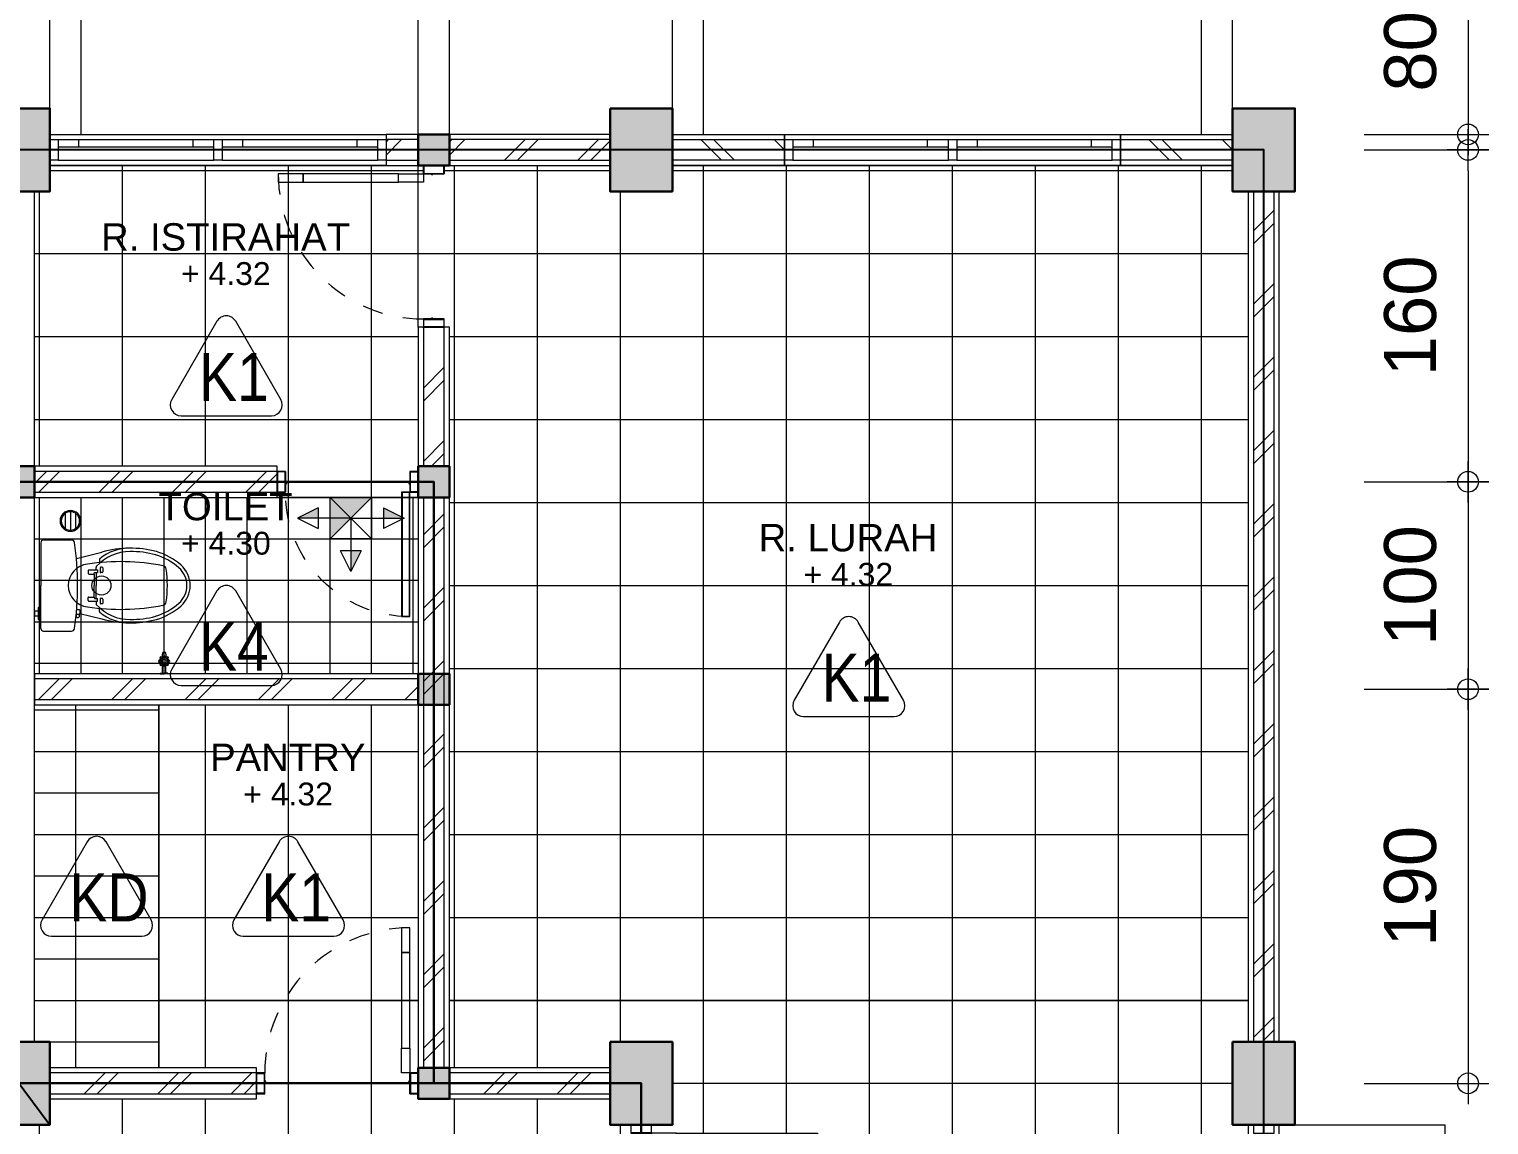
# Model space of a CAD drawing. Header units: millimetres. Extents: x -11 to 1625, y -267 to 180.
# Drawn here: x 1017.12 to 1024.15, y 163.54 to 168.83 of the extents above; entities that cross this region are included whole.
import ezdxf
from ezdxf.enums import TextEntityAlignment as Align

# ---------------------------------------------------------------- set-up
doc = ezdxf.new("R2010")
doc.units = ezdxf.units.MM
doc.linetypes.add('HIDDEN', pattern=[0.375, 0.25, -0.125])
for name, color, linetype, lineweight in [('ars', 11, 'Continuous', 5), ('dinding', 5, 'Continuous', 15), ('FURNITURE', 163, 'Continuous', 5), ('keramik', 73, 'Continuous', 5), ('KOLOM', 1, 'Continuous', 30), ('kus', 63, 'Continuous', 15), ('lan', 7, 'Continuous', 15), ('not', 7, 'Continuous', 20), ('SANITAIR', 4, 'Continuous', 5), ('sol kol', 8, 'Continuous', 0), ('START POINT', 8, 'Continuous', 9), ('TEXT KETERANGAN', 7, 'Continuous', 9), ('u', 6, 'Continuous', 20)]:
    doc.layers.add(name, color=color, linetype=linetype, lineweight=lineweight)
doc.styles.add('ISO', font='arial.ttf', dxfattribs={"width": 0.85})
doc.styles.get("Standard").update_dxf_attribs({"font": 'ARIALUNI.TTF'})
doc.dimstyles.new('SK100', dxfattribs={"dimtxt": 0.25, "dimasz": 0.1, "dimexe": 0.1, "dimexo": 0, "dimgap": 0.15, "dimtad": 1, "dimdec": 0, "dimlfac": 100, "dimzin": 12, "dimdsep": 46, "dimtxsty": 'Standard', "dimblk": 'BULAT', "dimcen": 0.1, "dimclrd": 256, "dimclre": 256, "dimclrt": 256, "dimadec": 0, "dimazin": 3, "dimtfac": 1, "dimtdec": 0, "dimtofl": 0, "dimtmove": 0, "dimatfit": 3, "dimldrblk": 'BULAT', "dimfxl": 0, "dimtolj": 1, "dimtzin": 0, "dimlwd": -1, "dimlwe": -1, "dimarcsym": 0})
pattern_1 = [(45, (-0.5, 0.7), (-0.1767767, 0.1767767), []), (45, (-0.4375, 0.7), (-0.1767767, 0.1767767), [])]

# ---------------------------------------------------------------- blocks, each defined once
blk = doc.blocks.new('BULAT')
for p, q in [((0, -1), (0, 1)), ((-1, 0), (1, 0))]:
    blk.add_line(p, q)
blk.add_circle((0, 0), 0.5)
blk = doc.blocks.new('*D1148')
at = {"layer": 'Defpoints', "color": 0, "ltscale": 0.15}
for p in [(1023.5546, 168.2436), (1023.5546, 166.6436), (1024.0546, 166.6436)]:
    blk.add_point(p, dxfattribs=at)
at = {"layer": 'u', "ltscale": 0.15}
for p, q in [((1023.5546, 168.2436), (1024.1546, 168.2436)), ((1024.0546, 168.1436), (1024.0546, 166.7436)), ((1023.5546, 166.6436), (1024.1546, 166.6436))]:
    blk.add_line(p, q, dxfattribs=at)
at = {"layer": 'u', "ltscale": 0.15, "xscale": 0.1, "yscale": 0.1, "zscale": 0.1}
for p, rotation in [((1024.0546, 168.2436), 90), ((1024.0546, 166.6436), 270)]:
    blk.add_blockref('BULAT', p, dxfattribs=dict(at, rotation=rotation))
at = {"layer": 'u', "ltscale": 0.15, "insert": (1023.7769, 167.4436), "char_height": 0.25, "attachment_point": 5, "rotation": 90}
blk.add_mtext('\\A1;160', dxfattribs=at)
blk = doc.blocks.new('*D1149')
at = {"layer": 'Defpoints', "color": 0, "ltscale": 0.15}
for p in [(1023.5546, 166.6436), (1023.5546, 165.6436), (1024.0546, 165.6436)]:
    blk.add_point(p, dxfattribs=at)
at = {"layer": 'u', "ltscale": 0.15}
for p, q in [((1023.5546, 166.6436), (1024.1546, 166.6436)), ((1024.0546, 166.5436), (1024.0546, 165.7436)), ((1023.5546, 165.6436), (1024.1546, 165.6436))]:
    blk.add_line(p, q, dxfattribs=at)
at = {"layer": 'u', "ltscale": 0.15, "xscale": 0.1, "yscale": 0.1, "zscale": 0.1}
for p, rotation in [((1024.0546, 166.6436), 90), ((1024.0546, 165.6436), 270)]:
    blk.add_blockref('BULAT', p, dxfattribs=dict(at, rotation=rotation))
at = {"layer": 'u', "ltscale": 0.15, "insert": (1023.7769, 166.1436), "char_height": 0.25, "attachment_point": 5, "rotation": 90}
blk.add_mtext('\\A1;100', dxfattribs=at)
blk = doc.blocks.new('*D1150')
at = {"layer": 'Defpoints', "color": 0, "ltscale": 0.15}
for p in [(1023.5546, 165.6436), (1023.5546, 163.7436), (1024.0546, 163.7436)]:
    blk.add_point(p, dxfattribs=at)
at = {"layer": 'u', "ltscale": 0.15}
for p, q in [((1023.5546, 165.6436), (1024.1546, 165.6436)), ((1024.0546, 165.5436), (1024.0546, 163.8436)), ((1023.5546, 163.7436), (1024.1546, 163.7436))]:
    blk.add_line(p, q, dxfattribs=at)
at = {"layer": 'u', "ltscale": 0.15, "xscale": 0.1, "yscale": 0.1, "zscale": 0.1}
for p, rotation in [((1024.0546, 165.6436), 90), ((1024.0546, 163.7436), 270)]:
    blk.add_blockref('BULAT', p, dxfattribs=dict(at, rotation=rotation))
at = {"layer": 'u', "ltscale": 0.15, "insert": (1023.7769, 164.6936), "char_height": 0.25, "attachment_point": 5, "rotation": 90}
blk.add_mtext('\\A1;190', dxfattribs=at)
blk = doc.blocks.new('*D1161')
at = {"layer": 'Defpoints', "color": 0, "ltscale": 0.15}
for p in [(1023.5546, 169.1186), (1023.5546, 168.3186), (1024.0546, 168.3186)]:
    blk.add_point(p, dxfattribs=at)
at = {"layer": 'u', "ltscale": 0.15}
for p, q in [((1023.5546, 169.1186), (1024.1546, 169.1186)), ((1024.0546, 169.0186), (1024.0546, 168.4186)), ((1023.5546, 168.3186), (1024.1546, 168.3186))]:
    blk.add_line(p, q, dxfattribs=at)
at = {"layer": 'u', "ltscale": 0.15, "xscale": 0.1, "yscale": 0.1, "zscale": 0.1}
for p, rotation in [((1024.0546, 169.1186), 90), ((1024.0546, 168.3186), 270)]:
    blk.add_blockref('BULAT', p, dxfattribs=dict(at, rotation=rotation))
at = {"layer": 'u', "ltscale": 0.15, "insert": (1023.7769, 168.7186), "char_height": 0.25, "attachment_point": 5, "rotation": 90}
blk.add_mtext('\\A1;80', dxfattribs=at)
blk = doc.blocks.new('KP')
at = {"layer": 'KOLOM'}
blk.add_lwpolyline([(0.075, -0.075), (-0.075, -0.075), (-0.075, 0.075), (0.075, 0.075), (0.075, -0.075)], dxfattribs=at)
blk = doc.blocks.new('P 70')
at = {"linetype": 'HIDDEN', "ltscale": 0.3}
blk.add_lwpolyline([(-0.74, 0.1, -0.414214), (-0.04, 0.8, -1.303225)], format="xyb", dxfattribs=at)
for points in [[(-0.04, 0.8), (-0.08, 0.8), (-0.08, 0.68), (-0.04, 0.68)], [(-0.04, 0.68), (-0.08, 0.68), (-0.08, 0.22), (-0.04, 0.22)], [(-0.04, 0.1), (-0.08, 0.1), (-0.08, 0.22), (-0.04, 0.22)], [(-0.7351, 0.06), (-0.74, 0.06), (-0.74, 0.0615), (-0.74, 0.1), (-0.78, 0.1), (-0.78, 0), (-0.74, 0), (-0.74, 0.0565), (-0.7351, 0.0583)], [(-0.742, 0.002), (-0.778, 0.002), (-0.778, 0.098), (-0.742, 0.098)], [(-0.0449, 0.06), (-0.04, 0.06), (-0.04, 0.0615), (-0.04, 0.1), (0, 0.1), (0, 0), (-0.04, 0), (-0.04, 0.0565), (-0.0449, 0.0583)], [(-0.038, 0.002), (-0.002, 0.002), (-0.002, 0.098), (-0.038, 0.098)]]:
    blk.add_lwpolyline(points, close=True)
blk = doc.blocks.new('P 60')
at = {"linetype": 'HIDDEN', "ltscale": 0.3}
blk.add_lwpolyline([(-0.64, 0.1, -0.414214), (-0.04, 0.7, -1.303225)], format="xyb", dxfattribs=at)
for points in [[(-0.04, 0.7), (-0.04, 0.1), (-0.08, 0.1), (-0.08, 0.7)], [(-0.042, 0.698), (-0.042, 0.102), (-0.078, 0.102), (-0.078, 0.698)], [(-0.6351, 0.06), (-0.64, 0.06), (-0.64, 0.0615), (-0.64, 0.1), (-0.68, 0.1), (-0.68, 0), (-0.64, 0), (-0.64, 0.0565), (-0.6351, 0.0583)], [(-0.642, 0.002), (-0.678, 0.002), (-0.678, 0.098), (-0.642, 0.098)], [(-0.0449, 0.06), (-0.04, 0.06), (-0.04, 0.0615), (-0.04, 0.1), (0, 0.1), (0, 0), (-0.04, 0), (-0.04, 0.0565), (-0.0449, 0.0583)], [(-0.038, 0.002), (-0.002, 0.002), (-0.002, 0.098), (-0.038, 0.098)]]:
    blk.add_lwpolyline(points, close=True)
blk = doc.blocks.new('KRAN ATAS')
for p, q in [((-0.0185, 0.0015), (-0.0185, 0)), ((-0.0185, 0), (0, 0)), ((-0.018, 0.002), (0, 0.002)), ((-0.0085, 0.006), (-0.0085, 0.0396)), ((0.018, 0.002), (0, 0.002)), ((0.0185, 0), (0, 0)), ((0.0085, 0.006), (0.0085, 0.0396)), ((0.0185, 0.0015), (0.0185, 0))]:
    blk.add_line(p, q)
for centre, radius, start, end in [((-0.0001, 0.0602), 0.0223, 89.786, 270.21408), ((-0.0155, 0.075), 0.0057, 47.464, 224.6597), ((-0.0147, 0.0741), 0.0057, 60.32073, 212.54146), ((-0.0001, 0.0604), 0.0162, 89.70943, 270.29489), ((-0.0001, 0.0602), 0.0102, 89.532, 270.46788), ((-0.0413, 0.0899), 0.0331, 343.1048, 7.2203), ((0, 0.0958), 0.00865, 90, 191.4881), ((-0.0001, 0.0803), 0.0057, 89.095, 165.324), ((-0.0001, 0.0792), 0.0057, 89.095, 152.59378), ((0, 0.0958), 0.00865, 348.5119, 90), ((0.0001, 0.0803), 0.0057, 14.676, 90.905), ((0.0001, 0.0792), 0.0057, 27.40622, 90.905), ((0.0001, 0.0602), 0.0223, 269.78592, 90.214), ((0.0001, 0.0604), 0.0162, 269.70511, 90.29057), ((0.0001, 0.0602), 0.0102, 269.53212, 90.468), ((0.0413, 0.0899), 0.0331, 172.7797, 196.8952), ((0.0155, 0.075), 0.0057, 315.3403, 132.536), ((0.0147, 0.0741), 0.0057, 327.45854, 119.67927), ((-0.0215, 0.0597), 0.0057, 92.509, 270.03428), ((-0.0203, 0.0597), 0.0057, 105.44997, 257.24072), ((-0.0148, 0.0454), 0.0057, 142.579, 307.6346), ((-0.014, 0.0462), 0.0057, 154.49735, 295.72823), ((-0.018, 0.0015), 0.0005, 90, 180), ((-0.0125, 0.006), 0.004, 270, 0), ((0.0004, 0.0397), 0.0057, 191.86, 266.0615), ((0.0004, 0.0409), 0.0057, 205.96523, 266.0615), ((-0.0004, 0.0397), 0.0057, 273.9385, 348.14), ((-0.0004, 0.0409), 0.0057, 273.9385, 334.03477), ((0.0125, 0.006), 0.004, 180, 270), ((0.0148, 0.0454), 0.0057, 232.3654, 37.421), ((0.014, 0.0462), 0.0057, 244.27177, 25.50265), ((0.018, 0.0015), 0.0005, 0, 90), ((0.0215, 0.0597), 0.0057, 269.96572, 87.491), ((0.0203, 0.0597), 0.0057, 282.75928, 74.55003)]:
    blk.add_arc(centre, radius, start, end)
blk = doc.blocks.new('CLOSET ATAS')
for p, q in [((0.0135, 0.22), (0.1478, 0.22)), ((0, 0.2065), (0, 0)), ((0.1715, 0.1302), (0.294, 0.161)), ((0.2282, 0.0728), (0.2282, 0.0581)), ((0.2309, 0.0755), (0.2726, 0.0755)), ((0.2661, 0.0755), (0.2661, 0.0876)), ((0.2726, 0.0755), (0.2726, 0.0631)), ((0.2825, 0.1254), (0.2825, 0.1065)), ((0.2854, 0.0847), (0.2854, 0.0653)), ((0.2956, 0.0878), (0.2884, 0.0878)), ((0.2986, 0.0847), (0.2986, 0.0653)), ((0, -0.2065), (0, 0)), ((0.2309, 0.0554), (0.2565, 0.0554)), ((0.2565, 0.0554), (0.2593, 0.0631)), ((0.2565, 0.0554), (0.2565, 0)), ((0.2565, -0.0554), (0.2565, 0)), ((0.2593, 0.0631), (0.2726, 0.0631)), ((0.2662, 0.0631), (0.2662, 0)), ((0.2662, -0.0631), (0.2662, 0)), ((0.2956, 0.0622), (0.2884, 0.0622)), ((0.2282, -0.0728), (0.2282, -0.0581)), ((0.2309, -0.0554), (0.2565, -0.0554)), ((0.2565, -0.0554), (0.2593, -0.0631)), ((0.2593, -0.0631), (0.2726, -0.0631)), ((0.2726, -0.0755), (0.2726, -0.0631)), ((0.2854, -0.0653), (0.2854, -0.0847)), ((0.2956, -0.0622), (0.2884, -0.0622)), ((0.2986, -0.0653), (0.2986, -0.0847)), ((-0.013, -0.1235), (-0.0311, -0.1235)), ((-0.0311, -0.1235), (-0.0311, -0.1465)), ((-0.013, -0.1065), (-0.013, -0.1635)), ((0.1707, -0.1382), (0.185, -0.1382)), ((0.1726, -0.1163), (0.185, -0.1163)), ((0.1727, -0.1509), (0.1727, -0.1382)), ((0.1843, -0.1382), (0.1843, -0.1509)), ((0.1877, -0.1191), (0.1877, -0.1355)), ((0.1877, -0.1343), (0.294, -0.161)), ((0.2309, -0.0755), (0.2726, -0.0755)), ((0.2661, -0.0755), (0.2661, -0.0876)), ((0.2825, -0.1254), (0.2825, -0.1065)), ((0.2956, -0.0878), (0.2884, -0.0878)), ((-0.0311, -0.1465), (-0.013, -0.1465)), ((0.1754, -0.1536), (0.1816, -0.1536)), ((0.0135, -0.22), (0.1478, -0.22))]:
    blk.add_line(p, q)
blk.add_circle((0.292, 0), 0.046)
for centre, radius, start, end in [((0.0135, 0.2065), 0.0135, 90, 180), ((0.1478, 0.205), 0.015, 8.08701, 90), ((-1.2701, 0.0035), 1.4471, 359.8599, 8.08701), ((0.4286, -0.0506), 0.2146, 89.48257, 138.74052), ((0.4286, -0.0506), 0.2306, 89.48257, 128.74106), ((0.4306, -0.32), 0.5, 75.27892, 105.85155), ((0.4306, -0.32), 0.484, 75.27892, 90), ((0.4654, -0.1406), 0.3019, 48.53709, 73.13138), ((0.4654, -0.1406), 0.3179, 48.53709, 73.13138), ((0.2354, 0), 0.1034, 95.49361, 264.50639), ((0.3852, -0.9507), 1.0657, 79.04609, 98.61965), ((0.2309, 0.0728), 0.00271, 90, 180), ((0.2711, 0.0876), 0.005, 138.74052, 180), ((0.2875, 0.1254), 0.005, 128.74106, 180), ((0.2884, 0.0847), 0.00307, 90, 180), ((0.2956, 0.0847), 0.00307, 0, 90), ((0.5848, 0.0758), 0.02, 7.84587, 81.60377), ((0.035, 0), 0.575, 352.15413, 7.84587), ((0.59, 0), 0.114, 0, 48.65811), ((0.59, 0), 0.13, 0, 48.65811), ((-1.2701, -0.0035), 1.4471, 351.91299, 0.1401), ((0.2309, 0.0581), 0.00271, 180, 270), ((0.2884, 0.0653), 0.00307, 180, 270), ((0.2956, 0.0653), 0.00307, 270, 0), ((0.59, 0), 0.114, 311.34189, 0), ((0.59, 0), 0.13, 311.34189, 0), ((0.2309, -0.0581), 0.00271, 90, 180), ((0.2884, -0.0653), 0.00307, 90, 180), ((0.2956, -0.0653), 0.00307, 0, 90), ((-0.0162, -0.1234), 0.0171, 24.41224, 79.38682), ((0.185, -0.1191), 0.00271, 0, 90), ((0.185, -0.1355), 0.00271, 270, 0), ((0.3853, 0.9483), 1.0633, 261.35799, 280.97627), ((0.2309, -0.0728), 0.00271, 180, 270), ((0.2711, -0.0876), 0.005, 180, 221.25948), ((0.4286, 0.0506), 0.2146, 221.25948, 270.51743), ((0.2875, -0.1254), 0.005, 180, 231.25894), ((0.4286, 0.0506), 0.2306, 231.25894, 270.51743), ((0.2884, -0.0847), 0.00307, 180, 270), ((0.2956, -0.0847), 0.00307, 270, 0), ((0.4654, 0.1406), 0.3019, 286.86862, 311.46291), ((0.4654, 0.1406), 0.3179, 286.86862, 311.46291), ((0.5848, -0.0758), 0.02, 278.39623, 352.15413), ((-0.0162, -0.1467), 0.0171, 280.61318, 335.58776), ((0.0135, -0.2065), 0.0135, 180, 270), ((0.1478, -0.205), 0.015, 270, 351.91299), ((0.1754, -0.1509), 0.00271, 180, 270), ((0.1816, -0.1509), 0.00271, 270, 0), ((0.4306, 0.32), 0.5, 254.14845, 284.72108), ((0.4306, 0.32), 0.484, 270, 284.72108)]:
    blk.add_arc(centre, radius, start, end)
blk = doc.blocks.new('*X6')
at = {"color": 0}
for p, q in [((18.4987, 19.2176), (18.5717, 19.2176)), ((18.491, 19.1926), (18.5795, 19.1926)), ((18.4987, 19.1676), (18.5717, 19.1676))]:
    blk.add_line(p, q, dxfattribs=at)
blk = doc.blocks.new('SFLOOR')
for radius in [0.05, 0.0442]:
    blk.add_circle((0, 0), radius)
blk.add_blockref('*X6', (-18.5352, -19.1926))
blk = doc.blocks.new('K1')
at = {"layer": 'KOLOM'}
blk.add_lwpolyline([(0.2, 0.15), (-0.2, 0.15), (-0.2, -0.15), (0.2, -0.15), (0.2, 0.15)], dxfattribs=at)
blk = doc.blocks.new('P 80')
at = {"linetype": 'HIDDEN', "ltscale": 0.3}
blk.add_lwpolyline([(-0.84, 0.1, -0.414214), (-0.04, 0.9, -1.303225)], format="xyb", dxfattribs=at)
for points in [[(-0.04, 0.9), (-0.08, 0.9), (-0.08, 0.78), (-0.04, 0.78)], [(-0.04, 0.78), (-0.08, 0.78), (-0.08, 0.22), (-0.04, 0.22)], [(-0.04, 0.1), (-0.08, 0.1), (-0.08, 0.22), (-0.04, 0.22)], [(-0.8351, 0.06), (-0.84, 0.06), (-0.84, 0.0615), (-0.84, 0.1), (-0.88, 0.1), (-0.88, 0), (-0.84, 0), (-0.84, 0.0565), (-0.8351, 0.0583)], [(-0.842, 0.002), (-0.878, 0.002), (-0.878, 0.098), (-0.842, 0.098)], [(-0.0449, 0.06), (-0.04, 0.06), (-0.04, 0.0615), (-0.04, 0.1), (0, 0.1), (0, 0), (-0.04, 0), (-0.04, 0.0565), (-0.0449, 0.0583)], [(-0.038, 0.002), (-0.002, 0.002), (-0.002, 0.098), (-0.038, 0.098)]]:
    blk.add_lwpolyline(points, close=True)
blk = doc.blocks.new('D2')
at = {"layer": 'ars'}
h = blk.add_hatch(dxfattribs=at)
h.set_pattern_fill('TEMBOK', color=256, scale=0.25)
h.set_pattern_definition([(45, (-0.805, 0.7), (-0.1767767, 0.1767767), []), (45, (-0.7425, 0.7), (-0.1767767, 0.1767767), [])])
h.paths.add_polyline_path([(7.925, 13.325), (7.77, 13.325), (7.77, 13.225), (7.925, 13.225)])
h = blk.add_hatch(dxfattribs=at)
h.set_pattern_fill('TEMBOK', color=256, scale=0.25)
h.set_pattern_definition(pattern_1)
h.paths.add_polyline_path([(8.85, 13.325), (8.075, 13.325), (8.075, 13.225), (8.85, 13.225)])
h = blk.add_hatch(dxfattribs=at)
h.set_pattern_fill('TEMBOK', color=256, scale=0.25)
h.set_pattern_definition([(315, (4.95, 14.85), (-0.176777, -0.176777), []), (315, (5.0125, 14.85), (-0.176777, -0.176777), [])])
h.paths.add_polyline_path([(9.69, 13.225), (9.15, 13.225), (9.15, 13.325), (9.69, 13.325)])
h = blk.add_hatch(dxfattribs=at)
h.set_pattern_fill('TEMBOK', color=256, scale=0.25)
h.set_pattern_definition([(315, (7.11, 14.85), (-0.176777, -0.176777), []), (315, (7.1725, 14.85), (-0.176777, -0.176777), [])])
h.paths.add_polyline_path([(11.85, 13.225), (11.31, 13.225), (11.31, 13.325), (11.85, 13.325)])
h = blk.add_hatch(dxfattribs=at)
h.set_pattern_fill('TEMBOK', color=256, scale=0.25)
h.set_pattern_definition([(45, (-1.5, 0.7), (-0.1767767, 0.1767767), []), (45, (-1.4375, 0.7), (-0.1767767, 0.1767767), [])])
h.paths.add_polyline_path([(12.05, 8.975), (12.05, 13.075), (11.95, 13.075), (11.95, 8.975)])
h = blk.add_hatch(dxfattribs=at)
h.set_pattern_fill('TEMBOK', color=256, scale=0.25)
h.set_pattern_definition(pattern_1)
h.paths.add_polyline_path([(8.05, 11.75), (8.05, 12.42), (7.95, 12.42), (7.95, 11.75)])
h = blk.add_hatch(dxfattribs=at)
h.set_pattern_fill('TEMBOK', color=256, scale=0.25)
h.set_pattern_definition(pattern_1)
h.paths.add_polyline_path([(6.075, 11.625), (7.245, 11.625), (7.245, 11.725), (6.075, 11.725)])
h = blk.add_hatch(dxfattribs=at)
h.set_pattern_fill('TEMBOK', color=256, scale=0.25)
h.set_pattern_definition(pattern_1)
h.paths.add_polyline_path([(7.95, 11.6), (7.95, 8.85), (8.05, 8.85), (8.05, 11.6)])
h = blk.add_hatch(dxfattribs=at)
h.set_pattern_fill('TEMBOK', color=256, scale=0.25)
h.set_pattern_definition(pattern_1)
h.paths.add_polyline_path([(6.075, 10.625), (7.925, 10.625), (7.925, 10.725), (6.075, 10.725)])
h = blk.add_hatch(dxfattribs=at)
h.set_pattern_fill('TEMBOK', color=256, scale=0.25)
h.set_pattern_definition(pattern_1)
h.paths.add_polyline_path([(6.15, 8.725), (7.145, 8.725), (7.145, 8.825), (6.15, 8.825)])
h = blk.add_hatch(dxfattribs=at)
h.set_pattern_fill('TEMBOK', color=256, scale=0.25)
h.set_pattern_definition([(45, (1.425, 0.7), (-0.1767767, 0.1767767), []), (45, (1.4875, 0.7), (-0.1767767, 0.1767767), [])])
h.paths.add_polyline_path([(8.075, 8.725), (8.85, 8.725), (8.85, 8.825), (8.075, 8.825)])
at = {"layer": 'sol kol'}
for points in [[(5.85, 13.475), (5.85, 13.075), (6.15, 13.075), (6.15, 13.475)], [(8.85, 13.475), (8.85, 13.075), (9.15, 13.075), (9.15, 13.475)], [(11.85, 13.475), (11.85, 13.075), (12.15, 13.075), (12.15, 13.475)], [(8.075, 13.2), (7.925, 13.2), (7.925, 13.35), (8.075, 13.35)], [(5.925, 11.75), (6.075, 11.75), (6.075, 11.6), (5.925, 11.6)], [(8.075, 11.6), (7.925, 11.6), (7.925, 11.75), (8.075, 11.75)], [(8.075, 10.6), (7.925, 10.6), (7.925, 10.75), (8.075, 10.75)], [(5.85, 8.975), (5.85, 8.575), (6.15, 8.575), (6.15, 8.975)], [(8.85, 8.975), (8.85, 8.575), (9.15, 8.575), (9.15, 8.975)], [(11.85, 8.975), (11.85, 8.575), (12.15, 8.575), (12.15, 8.975)], [(8.075, 8.7), (7.925, 8.7), (7.925, 8.85), (8.075, 8.85)]]:
    blk.add_hatch(color=256, dxfattribs=at).paths.add_polyline_path(points)
at = {"layer": 'ars'}
for points in [[(7.925, 13.325), (7.77, 13.325), (7.77, 13.225), (7.925, 13.225)], [(8.85, 13.325), (8.075, 13.325), (8.075, 13.225), (8.85, 13.225)], [(9.69, 13.225), (9.15, 13.225), (9.15, 13.325), (9.69, 13.325)], [(11.85, 13.225), (11.31, 13.225), (11.31, 13.325), (11.85, 13.325)], [(12.05, 8.975), (12.05, 13.075), (11.95, 13.075), (11.95, 8.975)], [(8.05, 11.75), (8.05, 12.42), (7.95, 12.42), (7.95, 11.75)], [(6.075, 11.625), (7.245, 11.625), (7.245, 11.725), (6.075, 11.725)], [(7.95, 11.6), (7.95, 8.85), (8.05, 8.85), (8.05, 11.6)], [(6.075, 10.625), (7.925, 10.625), (7.925, 10.725), (6.075, 10.725)], [(6.15, 8.725), (7.145, 8.725), (7.145, 8.825), (6.15, 8.825)], [(8.075, 8.725), (8.85, 8.725), (8.85, 8.825), (8.075, 8.825)]]:
    blk.add_lwpolyline(points, close=True, dxfattribs=at)
at = {"layer": 'Defpoints'}
for points in [[(-2, 0.075), (2, 0.075), (2, 2.275), (12, 2.275), (12, 13.275), (-11, 13.275), (-11, 2.275), (-2, 2.275), (-2, 0.075)], [(-2, 0.075), (2, 0.075), (2, 6.775), (4.8, 6.775), (4.8, 4.525), (6, 4.525), (6, 6.775), (9, 6.775), (9, 8.775), (2, 8.775), (2, 13.275), (-2, 13.275), (-2, 0.075)], [(5.85, 8.975), (6.15, 8.575)]]:
    blk.add_lwpolyline(points, dxfattribs=at)
for points in [[(12, 13.275), (6, 13.275), (6, 11.675), (8, 11.675), (8, 8.775), (9, 8.775), (9, 6.775), (12, 6.775), (12, 13.275)], [(6, 8.775), (8, 8.775), (8, 11.675), (6, 11.675)]]:
    blk.add_lwpolyline(points, close=True, dxfattribs=at)
at = {"layer": 'dinding'}
for points in [[(7.925, 13.35), (7.77, 13.35), (7.77, 13.2), (7.925, 13.2)], [(8.85, 13.35), (8.075, 13.35), (8.075, 13.2), (8.85, 13.2)], [(9.69, 13.2), (9.15, 13.2), (9.15, 13.35), (9.69, 13.35)], [(11.85, 13.2), (11.31, 13.2), (11.31, 13.35), (11.85, 13.35)], [(6.075, 8.975), (6.075, 13.075), (5.925, 13.075), (5.925, 8.975)], [(12.075, 8.975), (12.075, 13.075), (11.925, 13.075), (11.925, 8.975)], [(8.075, 11.75), (8.075, 12.42), (7.925, 12.42), (7.925, 11.75)], [(6.075, 11.6), (7.245, 11.6), (7.245, 11.75), (6.075, 11.75)], [(7.925, 11.6), (7.925, 8.85), (8.075, 8.85), (8.075, 11.6)], [(6.075, 10.6), (7.925, 10.6), (7.925, 10.75), (6.075, 10.75)], [(6.15, 8.7), (7.145, 8.7), (7.145, 8.85), (6.15, 8.85)], [(8.075, 8.7), (8.85, 8.7), (8.85, 8.85), (8.075, 8.85)]]:
    blk.add_lwpolyline(points, close=True, dxfattribs=at)
at = {"layer": 'kus'}
for p, q in [((6.19, 13.325), (6.94, 13.325)), ((6.29, 13.29), (6.29, 13.325)), ((6.84, 13.29), (6.84, 13.325)), ((6.98, 13.325), (7.73, 13.325)), ((7.08, 13.29), (7.08, 13.325)), ((7.63, 13.29), (7.63, 13.325)), ((9.73, 13.325), (10.48, 13.325)), ((9.83, 13.29), (9.83, 13.325)), ((10.38, 13.29), (10.38, 13.325)), ((10.52, 13.325), (11.27, 13.325)), ((10.62, 13.29), (10.62, 13.325)), ((11.17, 13.29), (11.17, 13.325)), ((6.19, 13.29), (6.94, 13.29)), ((6.98, 13.29), (7.73, 13.29)), ((9.73, 13.29), (10.48, 13.29)), ((10.52, 13.29), (11.27, 13.29)), ((6.19, 13.225), (6.94, 13.225)), ((6.98, 13.225), (7.73, 13.225)), ((9.73, 13.225), (10.48, 13.225)), ((10.52, 13.225), (11.27, 13.225))]:
    blk.add_line(p, q, dxfattribs=at)
for points in [[(6.15, 13.325), (6.19, 13.325), (6.19, 13.225), (6.15, 13.225)], [(6.94, 13.325), (6.98, 13.325), (6.98, 13.225), (6.94, 13.225)], [(7.73, 13.325), (7.77, 13.325), (7.77, 13.225), (7.73, 13.225)], [(9.69, 13.325), (9.73, 13.325), (9.73, 13.225), (9.69, 13.225)], [(10.48, 13.325), (10.52, 13.325), (10.52, 13.225), (10.48, 13.225)], [(11.27, 13.325), (11.31, 13.325), (11.31, 13.225), (11.27, 13.225)], [(12.05, 8.535), (12.05, 8.575), (11.95, 8.575), (11.95, 8.535)]]:
    blk.add_lwpolyline(points, close=True, dxfattribs=at)
at = {"layer": 'lan'}
for p, q in [((6.15, 13.475), (6.15, 14.15)), ((6.3, 13.35), (6.3, 14.15)), ((7.925, 13.35), (7.925, 14.15)), ((8.075, 13.35), (8.075, 14.15)), ((9.15, 13.475), (9.15, 14.15)), ((9.3, 13.35), (9.3, 14.15)), ((11.7, 13.35), (11.7, 14.15)), ((11.85, 13.475), (11.85, 14.15)), ((7.925, 12.42), (7.925, 13.2)), ((7.245, 11.6), (7.925, 11.6)), ((12.15, 8.575), (12.875, 8.575))]:
    blk.add_line(p, q, dxfattribs=at)
for points in [[(6.15, 13.35), (7.77, 13.35), (7.77, 13.2), (6.15, 13.2)], [(9.69, 13.35), (11.31, 13.35), (11.31, 13.2), (9.69, 13.2)], [(12.075, 6.975), (12.075, 8.575), (11.925, 8.575), (11.925, 6.975)]]:
    blk.add_lwpolyline(points, close=True, dxfattribs=at)
blk.add_lwpolyline([(12.15, 6.975), (12.875, 6.975), (12.875, 8.575)], dxfattribs=at)
at = {"layer": 'KOLOM'}
for name, p, rotation in [('K1', (6, 13.275), 90), ('K1', (9, 13.275), 90), ('K1', (12, 13.275), 90), ('KP', (6, 11.675), 180), ('K1', (6, 8.775), 90), ('K1', (9, 8.775), 90), ('K1', (12, 8.775), 90)]:
    blk.add_blockref(name, p, dxfattribs=dict(at, rotation=rotation))
for p in [(8, 13.275), (8, 11.675), (8, 10.675), (8, 8.775)]:
    blk.add_blockref('KP', p, dxfattribs=at)
at = {"layer": 'kus', "rotation": 90}
blk.add_blockref('P 70', (8.05, 13.2), dxfattribs=at)
at = {"layer": 'kus', "xscale": -1}
for name, p, rotation in [('P 60', (7.925, 11.725), 180), ('P 80', (8.95, 8.575), 270.0000000130307)]:
    blk.add_blockref(name, p, dxfattribs=dict(at, rotation=rotation))
at = {"layer": 'kus'}
blk.add_blockref('P 70', (7.925, 8.725), dxfattribs=at)
at = {"layer": 'SANITAIR', "xscale": -1, "rotation": 90}
blk.add_blockref('SFLOOR', (6.2486, 11.4864), dxfattribs=at)
at = {"layer": 'SANITAIR'}
for name, p in [('CLOSET ATAS', (6.1061, 11.175)), ('KRAN ATAS', (6.7004, 10.75))]:
    blk.add_blockref(name, p, dxfattribs=at)
blk = doc.blocks.new('GO')
at = {"layer": 'START POINT'}
for points in [[(287.593, 123.5), (287.693, 123.5), (287.693, 123.7)], [(287.378, 123.084), (287.378, 123.184), (287.178, 123.184)], [(288.208, 123.184), (288.008, 123.184), (288.008, 123.084)]]:
    blk.add_hatch(color=256, dxfattribs=at).paths.add_polyline_path(points)
h = blk.add_hatch(color=256, dxfattribs=at)
h.paths.add_polyline_path([(287.893, 122.984), (287.693, 123.184), (287.493, 122.984)])
h.paths.add_polyline_path([(287.893, 123.384), (287.693, 123.184), (287.893, 122.984)])
for p, q in [((287.593, 123.5), (287.693, 123.7)), ((287.693, 123.184), (287.693, 123.7)), ((287.693, 123.7), (287.793, 123.5)), ((287.593, 123.5), (287.793, 123.5)), ((287.178, 123.184), (287.378, 123.284)), ((287.378, 123.084), (287.378, 123.284)), ((287.893, 122.984), (287.493, 123.384)), ((287.493, 122.984), (287.893, 123.384)), ((288.008, 123.084), (288.008, 123.284)), ((288.208, 123.184), (288.008, 123.284)), ((287.693, 123.184), (287.178, 123.184)), ((287.378, 123.084), (287.178, 123.184)), ((287.693, 123.184), (288.208, 123.184)), ((288.008, 123.084), (288.208, 123.184))]:
    blk.add_line(p, q, dxfattribs=at)
blk.add_lwpolyline([(287.893, 122.984), (287.493, 122.984), (287.493, 123.384), (287.893, 123.384)], close=True, dxfattribs=at)
blk = doc.blocks.new('NOTASI RUANG')
at = {"layer": 'not'}
for height, p in [(0.26, (-0.011, 0.3)), (0.175, (-0.009, -0.017))]:
    blk.add_attdef('RUANG', text='', height=height, dxfattribs=at).set_placement(p, align=Align.MIDDLE_CENTER)
blk = doc.blocks.new('KR1')
at = {"layer": 'TEXT KETERANGAN', "color": 2}
blk.add_lwpolyline([(-0.087, 0.873), (-0.504, 0.15, 0.57735), (-0.418, 0), (0.418, 0, 0.57735), (0.504, 0.15), (0.087, 0.873, 0.57735)], format="xyb", close=True, dxfattribs=at)
at = {"layer": 'TEXT KETERANGAN', "color": 6, "style": 'ISO', "width": 0.85}
blk.add_text('K1', height=0.444, dxfattribs=at).set_placement((-0.252, 0.137))
blk = doc.blocks.new('KR4')
at = {"layer": 'TEXT KETERANGAN', "color": 2}
blk.add_lwpolyline([(-0.087, 0.873), (-0.504, 0.15, 0.57735), (-0.418, 0), (0.418, 0, 0.57735), (0.504, 0.15), (0.087, 0.873, 0.57735)], format="xyb", close=True, dxfattribs=at)
at = {"layer": 'TEXT KETERANGAN', "color": 6, "style": 'ISO', "width": 0.85}
blk.add_text('K4', height=0.444, dxfattribs=at).set_placement((-0.252, 0.137))
blk = doc.blocks.new('KD')
at = {"layer": 'TEXT KETERANGAN', "color": 2}
blk.add_lwpolyline([(-0.104, 1.048), (-0.605, 0.18, 0.57735), (-0.501, 0), (0.501, 0, 0.57735), (0.605, 0.18), (0.104, 1.048, 0.57735)], format="xyb", close=True, dxfattribs=at)
at = {"layer": 'TEXT KETERANGAN', "color": 6, "style": 'ISO', "width": 0.85}
blk.add_text('KD', height=0.5327, dxfattribs=at).set_placement((-0.303, 0.164))

msp = doc.modelspace()

# ---------------------------------------------------------------- hatches: boundary and pattern name
at = {"layer": 'keramik'}
h = msp.add_hatch(dxfattribs=at)
h.set_pattern_fill('_USER', color=256, scale=0.4, style=0, double=1, pattern_type=0)
h.set_pattern_definition([(0, (1004.37002, 162.54365), (0, 0.4), []), (90, (1004.37002, 162.54365), (-0.4, 2e-17), [])])
h.paths.add_polyline_path([(1000.2200204, 157.3186492), (1000.2200204, 157.4436492), (1000.1450204, 157.4436492), (1000.1450204, 161.5436492), (1000.2200204, 161.5436492), (1000.2200204, 161.9436492), (1000.1450204, 161.9436492), (1000.1450204, 163.5436492), (1000.2200204, 163.5436492), (1000.2200204, 163.9436492), (1000.1450204, 163.9436492), (1000.1450204, 166.6936492), (1000.1850204, 166.6936492), (1000.1850204, 166.7336492), (1000.1899087, 166.7336492), (1000.1899087, 166.7353965), (1000.1850204, 166.7371553), (1000.1850204, 166.7936492), (1000.1450204, 166.7936492), (1000.1450204, 168.0436492), (1000.2200204, 168.0436492), (1000.2200204, 168.1686492), (1002.5200204, 168.1686492), (1002.5200204, 166.7936492), (1000.8850204, 166.7936492), (1000.8850204, 166.7371553), (1000.880132, 166.7353965), (1000.880132, 166.7336492), (1000.8850204, 166.7336492), (1000.8850204, 166.6936492), (1002.6200204, 166.6936492), (1002.6200204, 166.3686492), (1003.1200204, 165.8686492), (1006.0200204, 165.8686492), (1006.5200204, 166.3686492), (1006.5200204, 166.6936492), (1008.2550204, 166.6936492), (1008.2550204, 166.7336492), (1008.2599087, 166.7336492), (1008.2599087, 166.7353965), (1008.2550204, 166.7371553), (1008.2550204, 166.7936492), (1006.6200204, 166.7936492), (1006.6200204, 168.1686492), (1008.9200204, 168.1686492), (1008.9200204, 168.0436492), (1008.9950204, 168.0436492), (1008.9950204, 166.7936492), (1008.9550204, 166.7936492), (1008.9550204, 166.7371553), (1008.950132, 166.7353965), (1008.950132, 166.7336492), (1008.9550204, 166.7336492), (1008.9550204, 166.6936492), (1008.9950204, 166.6936492), (1008.9950204, 163.9436492), (1008.9200204, 163.9436492), (1008.9200204, 163.5436492), (1008.9950204, 163.5436492), (1008.9950204, 161.9436492), (1008.9200204, 161.9436492), (1008.9200204, 161.5436492), (1009.0200204, 161.5436492), (1009.0200204, 160.1436492), (1009.1200204, 160.1436492), (1009.1200204, 161.5436492), (1009.2200204, 161.5436492), (1009.2200204, 161.9436492), (1009.1450204, 161.9436492), (1009.1450204, 163.5436492), (1009.2200204, 163.5436492), (1009.2200204, 163.9436492), (1010.9950204, 163.9436492), (1010.9950204, 163.7936492), (1011.1450204, 163.7936492), (1011.1450204, 163.9436492), (1012.9200204, 163.9436492), (1012.9200204, 163.5436492), (1013.2200204, 163.5436492), (1013.2200204, 163.6686492), (1013.8150204, 163.6686492), (1013.8150204, 163.6936492), (1013.8550204, 163.6936492), (1013.8550204, 163.7936492), (1013.8150204, 163.7936492), (1013.8150204, 163.8186492), (1014.5950204, 163.8186492), (1014.5950204, 163.7936492), (1014.5550204, 163.7936492), (1014.5550204, 163.7536492), (1014.550132, 163.7536492), (1014.550132, 163.751902), (1014.5550204, 163.7501432), (1014.5550204, 163.6936492), (1014.5950204, 163.6936492), (1014.5950204, 163.6686492), (1015.7450204, 163.6686492), (1015.7450204, 163.6936492), (1015.7850204, 163.6936492), (1015.7850204, 163.7501432), (1015.7899087, 163.751902), (1015.7899087, 163.7536492), (1015.7850204, 163.7536492), (1015.7850204, 163.7936492), (1015.7450204, 163.7936492), (1015.7450204, 163.8186492), (1016.5250204, 163.8186492), (1016.5250204, 163.7936492), (1016.4850204, 163.7936492), (1016.4850204, 163.7536492), (1016.480132, 163.7536492), (1016.480132, 163.751902), (1016.4850204, 163.7501432), (1016.4850204, 163.6936492), (1016.5250204, 163.6936492), (1016.5250204, 163.6686492), (1016.9200204, 163.6686492), (1016.9200204, 163.5436492), (1017.2200204, 163.5436492), (1017.2200204, 163.6686492), (1018.2150204, 163.6686492), (1018.2150204, 163.6936492), (1018.2550204, 163.6936492), (1018.2550204, 163.7501432), (1018.2599087, 163.751902), (1018.2599087, 163.7536492), (1018.2550204, 163.7536492), (1018.2550204, 163.7936492), (1018.2150204, 163.7936492), (1018.2150204, 163.8186492), (1017.7450204, 163.8186492), (1017.7450204, 165.5686492), (1018.9950204, 165.5686492), (1018.9950204, 163.7936492), (1018.9550204, 163.7936492), (1018.9550204, 163.7536492), (1018.950132, 163.7536492), (1018.950132, 163.751902), (1018.9550204, 163.7501432), (1018.9550204, 163.6936492), (1018.9950204, 163.6936492), (1018.9950204, 163.6686492), (1019.9200204, 163.6686492), (1019.9200204, 163.5436492), (1020.0200204, 163.5436492), (1020.0200204, 163.5036492), (1020.0765143, 163.5036492), (1020.0782731, 163.4987609), (1020.0800204, 163.4987609), (1020.0800204, 163.5036492), (1020.1200204, 163.5036492), (1020.1200204, 163.5436492), (1020.2200204, 163.5436492), (1020.2200204, 163.9436492), (1019.9200204, 163.9436492), (1019.9200204, 163.8186492), (1019.1450204, 163.8186492), (1019.1450204, 167.3886492), (1019.1200204, 167.3886492), (1019.1200204, 167.4286492), (1019.0635264, 167.4286492), (1019.0617676, 167.4335375), (1019.0600204, 167.4335375), (1019.0600204, 167.4286492), (1019.0200204, 167.4286492), (1019.0200204, 167.3886492), (1018.9950204, 167.3886492), (1018.9950204, 166.6936492), (1018.9550204, 166.6936492), (1018.9550204, 166.6371553), (1018.950132, 166.6353965), (1018.950132, 166.6336492), (1018.9550204, 166.6336492), (1018.9550204, 166.5936492), (1018.9950204, 166.5936492), (1018.9950204, 166.5686492), (1018.3150204, 166.5686492), (1018.3150204, 166.5936492), (1018.3550204, 166.5936492), (1018.3550204, 166.6336492), (1018.3599087, 166.6336492), (1018.3599087, 166.6353965), (1018.3550204, 166.6371553), (1018.3550204, 166.6936492), (1018.3150204, 166.6936492), (1018.3150204, 166.7186492), (1017.1450204, 166.7186492), (1017.1450204, 168.0436492), (1017.2200204, 168.0436492), (1017.2200204, 168.1686492), (1018.9950204, 168.1686492), (1019.0200204, 168.1686492), (1019.0200204, 168.1286492), (1019.0600204, 168.1286492), (1019.0600204, 168.1237609), (1019.0617676, 168.1237609), (1019.0635264, 168.1286492), (1019.1200204, 168.1286492), (1019.1200204, 168.1686492), (1019.9200204, 168.1686492), (1019.9200204, 168.0436492), (1020.2200204, 168.0436492), (1020.2200204, 168.1686492), (1022.9200204, 168.1686492), (1022.9200204, 168.0436492), (1022.9950204, 168.0436492), (1022.9950204, 163.9436492), (1022.9200204, 163.9436492), (1022.9200204, 163.5436492), (1022.9950204, 163.5436492), (1022.9950204, 161.9436492), (1022.9200204, 161.9436492), (1022.9200204, 161.7936492), (1022.8800204, 161.7936492), (1022.8800204, 161.7536492), (1022.875132, 161.7536492), (1022.875132, 161.751902), (1022.8800204, 161.7501432), (1022.8800204, 161.6936492), (1022.9200204, 161.6936492), (1022.9200204, 161.5436492), (1022.9950204, 161.5436492), (1022.9950204, 157.4436492), (1022.9200204, 157.4436492), (1022.9200204, 157.3186492), (1020.2200204, 157.3186492), (1020.2200204, 157.4436492), (1019.9200204, 157.4436492), (1019.9200204, 157.3186492), (1017.2200204, 157.3186492), (1017.2200204, 157.4436492), (1017.1200204, 157.4436492), (1017.1200204, 161.5436492), (1017.2200204, 161.5436492), (1017.2200204, 161.6936492), (1017.2600204, 161.6936492), (1017.2600204, 161.7336492), (1017.2649087, 161.7336492), (1017.2649087, 161.7353965), (1017.2600204, 161.7371553), (1017.2600204, 161.7936492), (1017.2200204, 161.7936492), (1017.2200204, 161.9436492), (1016.9200204, 161.9436492), (1016.9200204, 161.5436492), (1017.0200204, 161.5436492), (1017.0200204, 159.5436492), (1016.8800204, 159.5436492), (1016.8800204, 159.4871552), (1016.875132, 159.4853965), (1016.875132, 159.4836492), (1016.8800204, 159.4836492), (1016.8800204, 159.4436492), (1017.0200204, 159.4436492), (1017.0200204, 157.4436491), (1016.9200204, 157.4436492), (1016.9200204, 157.3186492), (1013.2200204, 157.3186492), (1013.2200204, 157.4436492), (1013.1200204, 157.4436492), (1013.1200204, 159.4436492), (1016.1800204, 159.4436492), (1016.1800204, 159.4836492), (1016.1849087, 159.4836492), (1016.1849087, 159.4853965), (1016.1800204, 159.4871552), (1016.1800204, 159.5436492), (1015.9200204, 159.5436492), (1015.9200204, 160.8036492), (1015.8635264, 160.8036492), (1015.8617676, 160.8085375), (1015.8600204, 160.8085375), (1015.8600204, 160.8036492), (1015.8200204, 160.8036492), (1015.8200204, 159.5436492), (1013.1200204, 159.5436492), (1013.1200204, 161.5436492), (1013.2200204, 161.5436492), (1013.2200204, 161.6936492), (1015.8200204, 161.6936492), (1015.8200204, 161.5036492), (1015.8600204, 161.5036492), (1015.8600204, 161.4987609), (1015.8617676, 161.4987609), (1015.8635264, 161.5036492), (1015.9200204, 161.5036492), (1015.9200204, 161.7936492), (1013.2200204, 161.7936492), (1013.2200204, 161.9436492), (1012.9200204, 161.9436492), (1012.9200204, 161.5436492), (1013.0200204, 161.5436492), (1013.0200204, 157.4436492), (1012.9200204, 157.4436492), (1012.9200204, 157.0436492), (1012.9950204, 157.0436492), (1012.9950204, 155.2436492), (1012.9200204, 155.2436492), (1012.9200204, 155.1186492), (1009.2200204, 155.1186492), (1009.2200204, 155.2436492), (1009.1450204, 155.2436492), (1009.1450204, 157.0436492), (1009.2200204, 157.0436492), (1009.2200204, 157.4436492), (1009.1200204, 157.4436492), (1009.1200204, 158.8436492), (1009.0200204, 158.8436492), (1009.0200204, 157.4436492), (1008.9200204, 157.4436492), (1008.9200204, 157.3186492), (1006.2200204, 157.3186492), (1006.2200204, 157.4436492), (1005.9200204, 157.4436492), (1005.9200204, 157.3186492), (1003.2200204, 157.3186492), (1003.2200204, 157.4436492), (1002.9200204, 157.4436492), (1002.9200204, 157.3186492)])
h.paths.add_polyline_path([(1017.9600204, 161.6936492), (1019.9200204, 161.6936492), (1019.9200204, 161.5436492), (1020.2200204, 161.5436492), (1020.2200204, 161.6936492), (1022.0800204, 161.6936492), (1022.0800204, 161.7501432), (1022.0849087, 161.751902), (1022.0849087, 161.7536492), (1022.0800204, 161.7536492), (1022.0800204, 161.7936492), (1020.2200204, 161.7936492), (1020.2200204, 161.9436492), (1020.1200204, 161.9436492), (1020.1200204, 162.7036492), (1020.0800204, 162.7036492), (1020.0800204, 162.7085375), (1020.0782731, 162.7085375), (1020.0765143, 162.7036492), (1020.0200204, 162.7036492), (1020.0200204, 161.9436492), (1019.9200204, 161.9436492), (1019.9200204, 161.7936492), (1017.9600204, 161.7936492), (1017.9600204, 161.7371553), (1017.955132, 161.7353965), (1017.955132, 161.7336492), (1017.9600204, 161.7336492)], flags=16)
h = msp.add_hatch(dxfattribs=at)
h.set_pattern_fill('_USER', color=4, scale=0.2, style=0, double=1, pattern_type=0)
h.set_pattern_definition([(0, (1018.97002, 166.56865), (0, 0.2), []), (90, (1018.97002, 166.56865), (-0.2, 1e-17), [])])
h.paths.add_polyline_path([(1017.1450204, 166.5686492), (1018.9950204, 166.5686492), (1018.9950204, 165.7186492), (1017.1450204, 165.7186492)])
h = msp.add_hatch(dxfattribs=at)
h.set_pattern_fill('_USER', color=5, scale=0.2, style=0, pattern_type=0)
h.set_pattern_definition([(0, (1017.74502, 164.14365), (0, 0.2), [])])
h.paths.add_polyline_path([(1017.1450204, 165.5686492), (1017.7450204, 165.5686492), (1017.7450204, 163.8186492), (1017.2200204, 163.8186492), (1017.2200204, 163.9436492), (1017.1450204, 163.9436492)])
h = msp.add_hatch(dxfattribs=at)
h.set_pattern_fill('_USER', color=5, scale=0.4, angle=90, style=0, pattern_type=0)
h.set_pattern_definition([(90, (1017.74502, 163.81865), (-0.4, 2e-17), [])])
h.paths.add_polyline_path([(1017.1450204, 165.5686492), (1017.7450204, 165.5686492), (1017.7450204, 163.8186492), (1017.2200204, 163.8186492), (1017.2200204, 163.9436492), (1017.1450204, 163.9436492)])

# ---------------------------------------------------------------- linework, layer by layer
at = {"layer": 'FURNITURE'}
msp.add_line((1017.7450204, 163.8186492), (1017.7450204, 165.5686492), dxfattribs=at)
at = {"layer": 'keramik'}
for p, q in [((1017.2200204, 168.1436492), (1019.0200204, 168.1436492)), ((1017.5700204, 166.7186492), (1017.5700204, 168.1686492)), ((1017.9700204, 166.7186492), (1017.9700204, 168.1686492)), ((1018.3700204, 166.5686492), (1018.3700204, 168.1686492)), ((1018.7700204, 166.5686492), (1018.7700204, 168.1686492)), ((1019.1200204, 168.1436492), (1019.9200204, 168.1436492)), ((1019.1700204, 163.8186492), (1019.1700204, 168.1686492)), ((1019.5700204, 163.8186492), (1019.5700204, 168.1686492)), ((1020.2200204, 168.1436492), (1022.9200204, 168.1436492)), ((1020.3700204, 161.7936492), (1020.3700204, 168.1686492)), ((1020.7700204, 161.7936492), (1020.7700204, 168.1686492)), ((1021.1700204, 161.7936492), (1021.1700204, 168.1686492)), ((1021.5700204, 161.7936492), (1021.5700204, 168.1686492)), ((1021.9700204, 161.7936492), (1021.9700204, 168.1686492)), ((1022.3700204, 157.3186492), (1022.3700204, 168.1686492)), ((1022.7700204, 157.3186492), (1022.7700204, 168.1686492)), ((1017.1700204, 166.7186492), (1017.1700204, 168.0436492)), ((1019.9700204, 163.9436492), (1019.9700204, 168.0436492)), ((1017.1450204, 167.7436492), (1022.9950204, 167.7436492)), ((1017.1450204, 167.3436492), (1018.9950204, 167.3436492)), ((1019.1450204, 167.3436492), (1022.9950204, 167.3436492)), ((1017.1450204, 166.9436492), (1018.9950204, 166.9436492)), ((1019.1450204, 166.9436492), (1022.9950204, 166.9436492)), ((1019.1450204, 166.5436492), (1022.9950204, 166.5436492)), ((1019.1450204, 166.1436492), (1022.9950204, 166.1436492)), ((1019.1450204, 165.7436492), (1022.9950204, 165.7436492)), ((1017.9700204, 163.8186492), (1017.9700204, 165.5686492)), ((1018.3700204, 161.7936492), (1018.3700204, 165.5686492)), ((1018.7700204, 161.7936492), (1018.7700204, 165.5686492)), ((1017.7450204, 165.3436492), (1018.9950204, 165.3436492)), ((1019.1450204, 165.3436492), (1022.9950204, 165.3436492)), ((1017.7450204, 164.9436492), (1018.9950204, 164.9436492)), ((1019.1450204, 164.9436492), (1022.9950204, 164.9436492)), ((1017.7450204, 164.5436492), (1018.9950204, 164.5436492)), ((1019.1450204, 164.5436492), (1022.9950204, 164.5436492)), ((1017.7450204, 164.1436492), (1018.9950204, 164.1436492)), ((1019.1450204, 164.1436492), (1022.9950204, 164.1436492)), ((1018.2550204, 163.7436492), (1018.9550204, 163.7436492)), ((1020.2200204, 163.7436492), (1022.9200204, 163.7436492)), ((1017.5700204, 157.3186492), (1017.5700204, 163.6686492)), ((1017.9700204, 161.7936492), (1017.9700204, 163.6686492)), ((1019.1700204, 161.7936492), (1019.1700204, 163.6686492)), ((1019.5700204, 161.7936492), (1019.5700204, 163.6686492)), ((1017.1700204, 161.9436492), (1017.1700204, 163.5436492))]:
    msp.add_line(p, q, dxfattribs=at)
for points in [[(1020.1200204, 163.5036492), (1020.1200204, 163.5436492), (1020.2200204, 163.5436492), (1020.2200204, 163.9436492), (1019.9200204, 163.9436492), (1019.9200204, 163.8186492), (1019.1450204, 163.8186492), (1019.1450204, 167.3886492), (1019.1200204, 167.3886492), (1019.1200204, 167.4286492), (1019.0635264, 167.4286492), (1019.0617676, 167.4335375), (1019.0600204, 167.4335375), (1019.0600204, 167.4286492), (1019.0200204, 167.4286492), (1019.0200204, 167.3886492), (1018.9950204, 167.3886492), (1018.9950204, 166.6936492), (1018.9550204, 166.6936492), (1018.9550204, 166.6371553), (1018.950132, 166.6353965), (1018.950132, 166.6336492), (1018.9550204, 166.6336492), (1018.9550204, 166.5936492), (1018.9950204, 166.5936492), (1018.9950204, 166.5686492), (1018.3150204, 166.5686492), (1018.3150204, 166.5936492), (1018.3550204, 166.5936492), (1018.3550204, 166.6336492), (1018.3599087, 166.6336492), (1018.3599087, 166.6353965), (1018.3550204, 166.6371553), (1018.3550204, 166.6936492), (1018.3150204, 166.6936492), (1018.3150204, 166.7186492), (1017.1450204, 166.7186492), (1017.1450204, 168.0436492), (1017.2200204, 168.0436492), (1017.2200204, 168.1686492), (1018.9950204, 168.1686492), (1019.0200204, 168.1686492), (1019.0200204, 168.1286492), (1019.0600204, 168.1286492), (1019.0600204, 168.1237609), (1019.0617676, 168.1237609), (1019.0635264, 168.1286492), (1019.1200204, 168.1286492), (1019.1200204, 168.1686492), (1019.9200204, 168.1686492), (1019.9200204, 168.0436492), (1020.2200204, 168.0436492), (1020.2200204, 168.1686492), (1022.9200204, 168.1686492), (1022.9200204, 168.0436492), (1022.9950204, 168.0436492), (1022.9950204, 163.9436492), (1022.9200204, 163.9436492), (1022.9200204, 163.5436492), (1022.9950204, 163.5436492), (1022.9950204, 161.9436492)], [(1016.9200204, 163.5436492), (1017.2200204, 163.5436492), (1017.2200204, 163.6686492), (1018.2150204, 163.6686492), (1018.2150204, 163.6936492), (1018.2550204, 163.6936492), (1018.2550204, 163.7501432), (1018.2599087, 163.751902), (1018.2599087, 163.7536492), (1018.2550204, 163.7536492), (1018.2550204, 163.7936492), (1018.2150204, 163.7936492), (1018.2150204, 163.8186492), (1017.7450204, 163.8186492), (1017.7450204, 165.5686492), (1018.9950204, 165.5686492), (1018.9950204, 163.7936492), (1018.9550204, 163.7936492), (1018.9550204, 163.7536492), (1018.950132, 163.7536492), (1018.950132, 163.751902), (1018.9550204, 163.7501432), (1018.9550204, 163.6936492), (1018.9950204, 163.6936492), (1018.9950204, 163.6686492), (1019.9200204, 163.6686492), (1019.9200204, 163.5436492), (1020.0200204, 163.5436492)], [(1017.1450204, 165.5686492), (1017.7450204, 165.5686492), (1017.7450204, 163.8186492), (1017.2200204, 163.8186492), (1017.2200204, 163.9436492), (1017.1450204, 163.9436492), (1017.1450204, 165.5686492)]]:
    msp.add_lwpolyline(points, dxfattribs=at)
msp.add_lwpolyline([(1017.1450204, 166.5686492), (1018.9950204, 166.5686492), (1018.9950204, 165.7186492), (1017.1450204, 165.7186492)], close=True, dxfattribs=at)

# ---------------------------------------------------------------- block references
at = {"layer": 'Defpoints'}
msp.add_blockref('D2', (1011.0700204, 154.9686492), dxfattribs=at)
at = {"layer": 'lan', "xscale": 0.5000000001443823, "yscale": 0.5000000001443823, "zscale": 0.5000000001443823, "rotation": 180}
msp.add_blockref('GO', (1162.5164544, 228.0605366), dxfattribs=at)
at = {"layer": 'not'}
ref = msp.add_blockref('NOTASI RUANG', (1018.0726312, 167.6571882), dxfattribs=dict(at, xscale=0.5572442899154866, yscale=0.5572442899154866, zscale=0.5572442899154866))
ref.add_attrib('RUANG', '+ 4.32', dxfattribs={"height": 0.1101454}).set_placement((1018.0678006, 167.6475702), align=Align.MIDDLE_CENTER)
ref.add_attrib('RUANG', 'R. ISTIRAHAT', dxfattribs={"height": 0.132174482}).set_placement((1018.066405, 167.824243), align=Align.MIDDLE_CENTER)
ref = msp.add_blockref('NOTASI RUANG', (1018.0728424, 166.3571886), dxfattribs=dict(at, xscale=0.5572442899154866, yscale=0.5572442899154866, zscale=0.5572442899154866))
ref.add_attrib('RUANG', '+ 4.30', dxfattribs={"height": 0.1101454}).set_placement((1018.0680118, 166.3475707), align=Align.MIDDLE_CENTER)
ref.add_attrib('RUANG', 'TOILET', dxfattribs={"height": 0.13217448}).set_placement((1018.0666162, 166.5242434), align=Align.MIDDLE_CENTER)
ref = msp.add_blockref('NOTASI RUANG', (1021.0726312, 166.2071882), dxfattribs=dict(at, xscale=0.5572442899154866, yscale=0.5572442899154866, zscale=0.5572442899154866))
ref.add_attrib('RUANG', '+ 4.32', dxfattribs={"height": 0.1101454}).set_placement((1021.0678006, 166.1975702), align=Align.MIDDLE_CENTER)
ref.add_attrib('RUANG', 'R. LURAH', dxfattribs={"height": 0.13217448}).set_placement((1021.066405, 166.374243), align=Align.MIDDLE_CENTER)
ref = msp.add_blockref('NOTASI RUANG', (1018.3726312, 165.1479965), dxfattribs=dict(at, xscale=0.5572442899154866, yscale=0.5572442899154866, zscale=0.5572442899154866))
ref.add_attrib('RUANG', '+ 4.32', dxfattribs={"height": 0.1101454}).set_placement((1018.3678006, 165.1383786), align=Align.MIDDLE_CENTER)
ref.add_attrib('RUANG', 'PANTRY', dxfattribs={"height": 0.13217448}).set_placement((1018.366405, 165.3150513), align=Align.MIDDLE_CENTER)
at = {"layer": 'TEXT KETERANGAN'}
for name, p, xscale, yscale, zscale in [('KR1', (1018.0700204, 166.9620326), 0.5216893565576599, 0.5216893565576599, 0.52168935655764), ('KR4', (1018.0700204, 165.6620326), 0.5216893565576599, 0.5216893565576599, 0.52168935655764), ('KR1', (1021.0700204, 165.5120326), 0.5216893565576599, 0.5216893565576599, 0.52168935655764), ('KD', (1017.4450204, 164.4528409), 0.4347411304647001, 0.4347411304647001, 0.4347411304647001), ('KR1', (1018.3700204, 164.4528409), 0.5216893565576599, 0.5216893565576599, 0.52168935655764)]:
    msp.add_blockref(name, p, dxfattribs=dict(at, xscale=xscale, yscale=yscale, zscale=zscale))

# ---------------------------------------------------------------- dimensions: what is measured, and where the dimension line sits
at = {"layer": 'u', "ltscale": 0.15}
for base, p1, p2, picture, middle in [((1024.0546366, 168.3186492), (1023.5546366, 169.1186492), (1023.5546366, 168.3186492), '*D1161', (1024.0546366, 168.7186492)), ((1024.0546366, 166.6436492), (1023.5546366, 168.2436492), (1023.5546366, 166.6436492), '*D1148', (1024.0546366, 167.4436492)), ((1024.0546366, 165.6436492), (1023.5546366, 166.6436492), (1023.5546366, 165.6436492), '*D1149', (1024.0546366, 166.1436492)), ((1024.0546366, 163.7436492), (1023.5546366, 165.6436492), (1023.5546366, 163.7436492), '*D1150', (1024.0546366, 164.6936492))]:
    dim = msp.add_linear_dim(base=base, p1=p1, p2=p2, angle=270, dimstyle='SK100', dxfattribs=at)
    dim.commit()
    dim.dimension.update_dxf_attribs({"geometry": picture, "text_midpoint": middle, "dimtype": 160})

doc.saveas('drawing.dxf')
